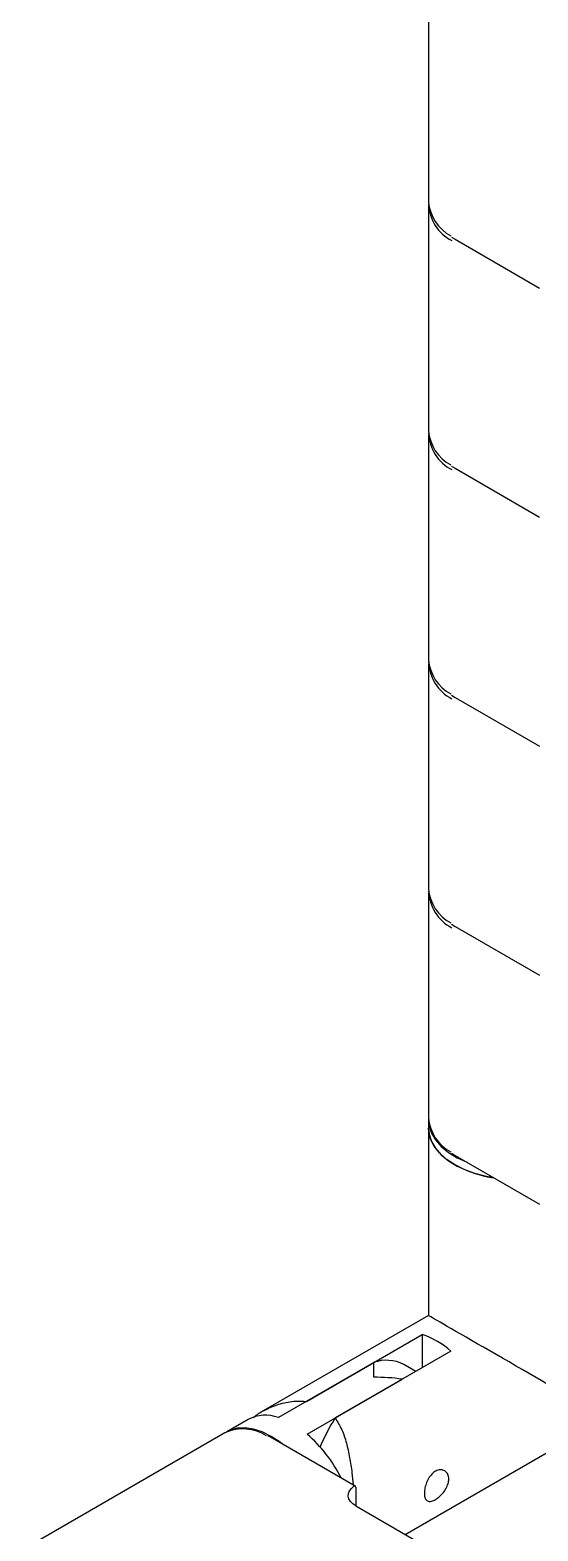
# Model space of a CAD drawing. Extents: x 0 to 1823, y 0 to 1336.
# Drawn here: x 1229.8 to 1329.7, y 711.6 to 1007 of the extents above; entities that cross this region are included whole.
import ezdxf

# ---------------------------------------------------------------- set-up
doc = ezdxf.new("R2010")
doc.units = 0
doc.header["$LTSCALE"] = 10
doc.header["$MEASUREMENT"] = 0
doc.layers.get('0').update_dxf_attribs({"linetype": 'CONTINUOUS'})

msp = doc.modelspace()

# ---------------------------------------------------------------- linework, layer by layer
at = {"color": 7, "linetype": 'Continuous', "lineweight": 25}
for p, q in [((1308.2, 1017.41), (1308.2, 973.15)), ((1308.2, 972.34), (1308.2, 928.08)), ((1312.7, 966.23), (1313.43, 965.78)), ((1313.43, 965.78), (1330.05, 956.19)), ((1308.2, 927.26), (1308.2, 883.01)), ((1312.7, 921.16), (1313.43, 920.71)), ((1313.43, 920.71), (1330.05, 911.11)), ((1308.2, 882.19), (1308.2, 837.93)), ((1312.7, 876.09), (1313.43, 875.63)), ((1313.43, 875.63), (1330.05, 866.04)), ((1308.2, 837.12), (1308.2, 792.86)), ((1312.7, 831.01), (1313.43, 830.56)), ((1313.43, 830.56), (1330.05, 820.97)), ((1308.2, 792.45), (1308.2, 790.82)), ((1308.2, 790.82), (1308.2, 753.97)), ((1312.7, 785.94), (1313.43, 785.49)), ((1313.43, 785.49), (1330.05, 775.89)), ((1313.87, 785.01), (1315.79, 784.13)), ((1308.2, 753.97), (1275.39, 735.03)), ((1284.19, 737.08), (1306.96, 750.23)), ((1306.96, 750.23), (1306.96, 743.7)), ((1297.42, 744.72), (1278.68, 733.9)), ((1312.62, 746.96), (1289.85, 733.82)), ((1284.33, 730.63), (1303.07, 741.45)), ((1305.7, 742.97), (1303.34, 744.33)), ((1303.6, 710.91), (1350.36, 737.9)), ((1272.76, 733.51), (1268.51, 731.06)), ((1268.16, 730.86), (1229.83, 708.73)), ((1277.16, 730.02), (1276.62, 730.3)), ((1293.78, 720.42), (1277.16, 730.02)), ((1293.88, 720.19), (1293.88, 716.52)), ((1293.88, 716.52), (1476.31, 611.2))]:
    msp.add_line(p, q, dxfattribs=at)
at = {"color": 7, "linetype": 'Continuous', "lineweight": 25, "flags": 128}
for points in [[(1308.2, 792.66), (1308.31, 791.3), (1308.78, 789.88), (1309.58, 788.52), (1310.72, 787.23), (1312.16, 786.05), (1313.87, 785.01)], [(1321.07, 781.08), (1319.58, 781.35), (1317.31, 781.95), (1315.21, 782.73), (1313.33, 783.68), (1311.69, 784.77), (1310.34, 785.98), (1309.3, 787.29), (1308.6, 788.67), (1308.24, 790.1), (1308.2, 790.82)], [(1308.2, 790.82), (1308.31, 789.66), (1308.78, 788.25), (1309.58, 786.88), (1310.72, 785.6), (1312.16, 784.42), (1313.87, 783.37)], [(1297.42, 741.83), (1297.42, 742.88), (1297.42, 743.85), (1297.42, 744.72)], [(1279.52, 728.66), (1279.02, 729.03), (1277.26, 730.2), (1275.5, 731.07), (1273.78, 731.63), (1272.12, 731.87), (1270.57, 731.79), (1269.16, 731.38), (1268.34, 730.96)], [(1293.88, 716.52), (1293.29, 716.93), (1292.85, 717.39), (1292.55, 717.89), (1292.42, 718.42), (1292.46, 718.95), (1292.67, 719.46), (1293.03, 719.95), (1293.54, 720.39)]]:
    msp.add_lwpolyline(points, dxfattribs=at)
at = {"color": 7, "linetype": 'Continuous', "lineweight": 25}
for centre, radius, start, end in [((1316.6, 973.88), 8.44, 184.9449, 241.6089), ((1316.58, 972.98), 8.37, 181.6023, 243.0973), ((1316.6, 928.81), 8.44, 184.9449, 241.6089), ((1316.58, 927.91), 8.37, 181.6023, 243.0973), ((1316.6, 883.73), 8.44, 184.9449, 241.6089), ((1316.58, 882.83), 8.37, 181.6023, 243.0973), ((1316.6, 838.66), 8.44, 184.9449, 241.6089), ((1316.58, 837.76), 8.37, 181.6023, 243.0973), ((1316.6, 793.59), 8.44, 184.9449, 241.6089), ((1324.56, 804.44), 23.63, 243.1015, 261.5055), ((1301.76, 734.69), 16.39, 48.5079, 71.4973), ((1299.94, 737.85), 7.32, 62.3309, 110.1675), ((1276.15, 727.03), 7.32, 69.8325, 117.6691), ((1322.42, 713.1), 38.6, 147.5404, 157.0788), ((1271.75, 723.14), 8.52, 57.1641, 114.9302), ((1265.82, 709.39), 28.18, 26.6275, 48.9251)]:
    msp.add_arc(centre, radius, start, end, dxfattribs=at)
for centre, major_axis, ratio, start_param, end_param in [((1325.7, 743.87), (17.5, -10.1), 0.00007, 0.785439, 3.141633), ((1297.42, 727.54), (24.75, 0), 0.577382, 1.340186, 1.570796)]:
    msp.add_ellipse(centre, major_axis=major_axis, ratio=ratio, start_param=start_param, end_param=end_param, dxfattribs=at)
for points, knots in [([(1273.73, 733.88), (1273.92, 734.04), (1274.71, 734.71), (1276.52, 735.68), (1279.12, 736.7), (1281.8, 737.22), (1283.49, 737.12), (1284.19, 737.08)], [0, 0, 0, 0, 0.0679643, 0.2849649, 0.5432115, 0.8084102, 1, 1, 1, 1]), ([(1289.85, 733.82), (1290.31, 733.07), (1291.22, 731.58), (1292.08, 728.9), (1292.72, 726.05), (1293.14, 723.27), (1293.33, 721.44), (1293.41, 720.63)], [0, 0, 0, 0, 0.210265, 0.421047, 0.629566, 0.838038, 1, 1, 1, 1]), ([(1309.55, 717.76), (1309.29, 717.63), (1308.77, 717.37), (1308.13, 717.39), (1307.66, 717.72), (1307.4, 718.37), (1307.36, 719.28), (1307.54, 720.34), (1307.92, 721.42), (1308.5, 722.41), (1309.24, 723.17), (1310.07, 723.59), (1310.88, 723.65), (1311.58, 723.35), (1312.06, 722.72), (1312.25, 721.86), (1312.1, 720.88), (1311.66, 719.87), (1310.99, 718.93), (1310.24, 718.2), (1309.76, 717.89), (1309.55, 717.76)], [0, 0, 0, 0, 0.052996, 0.105967, 0.15957, 0.213605, 0.266961, 0.319607, 0.372576, 0.426415, 0.480347, 0.533405, 0.585997, 0.639244, 0.693252, 0.746952, 0.799773, 0.852495, 0.906029, 0.960075, 1, 1, 1, 1]), ([(1293.88, 720.19), (1293.88, 720.24), (1293.87, 720.33), (1293.81, 720.41), (1293.72, 720.45), (1293.63, 720.44), (1293.57, 720.4), (1293.54, 720.39)], [0, 0, 0, 0, 0.2144594, 0.4289234, 0.643289, 0.8572773, 1, 1, 1, 1])]:
    msp.add_open_spline(points, degree=3, knots=knots, dxfattribs=at)

doc.saveas('drawing.dxf')
